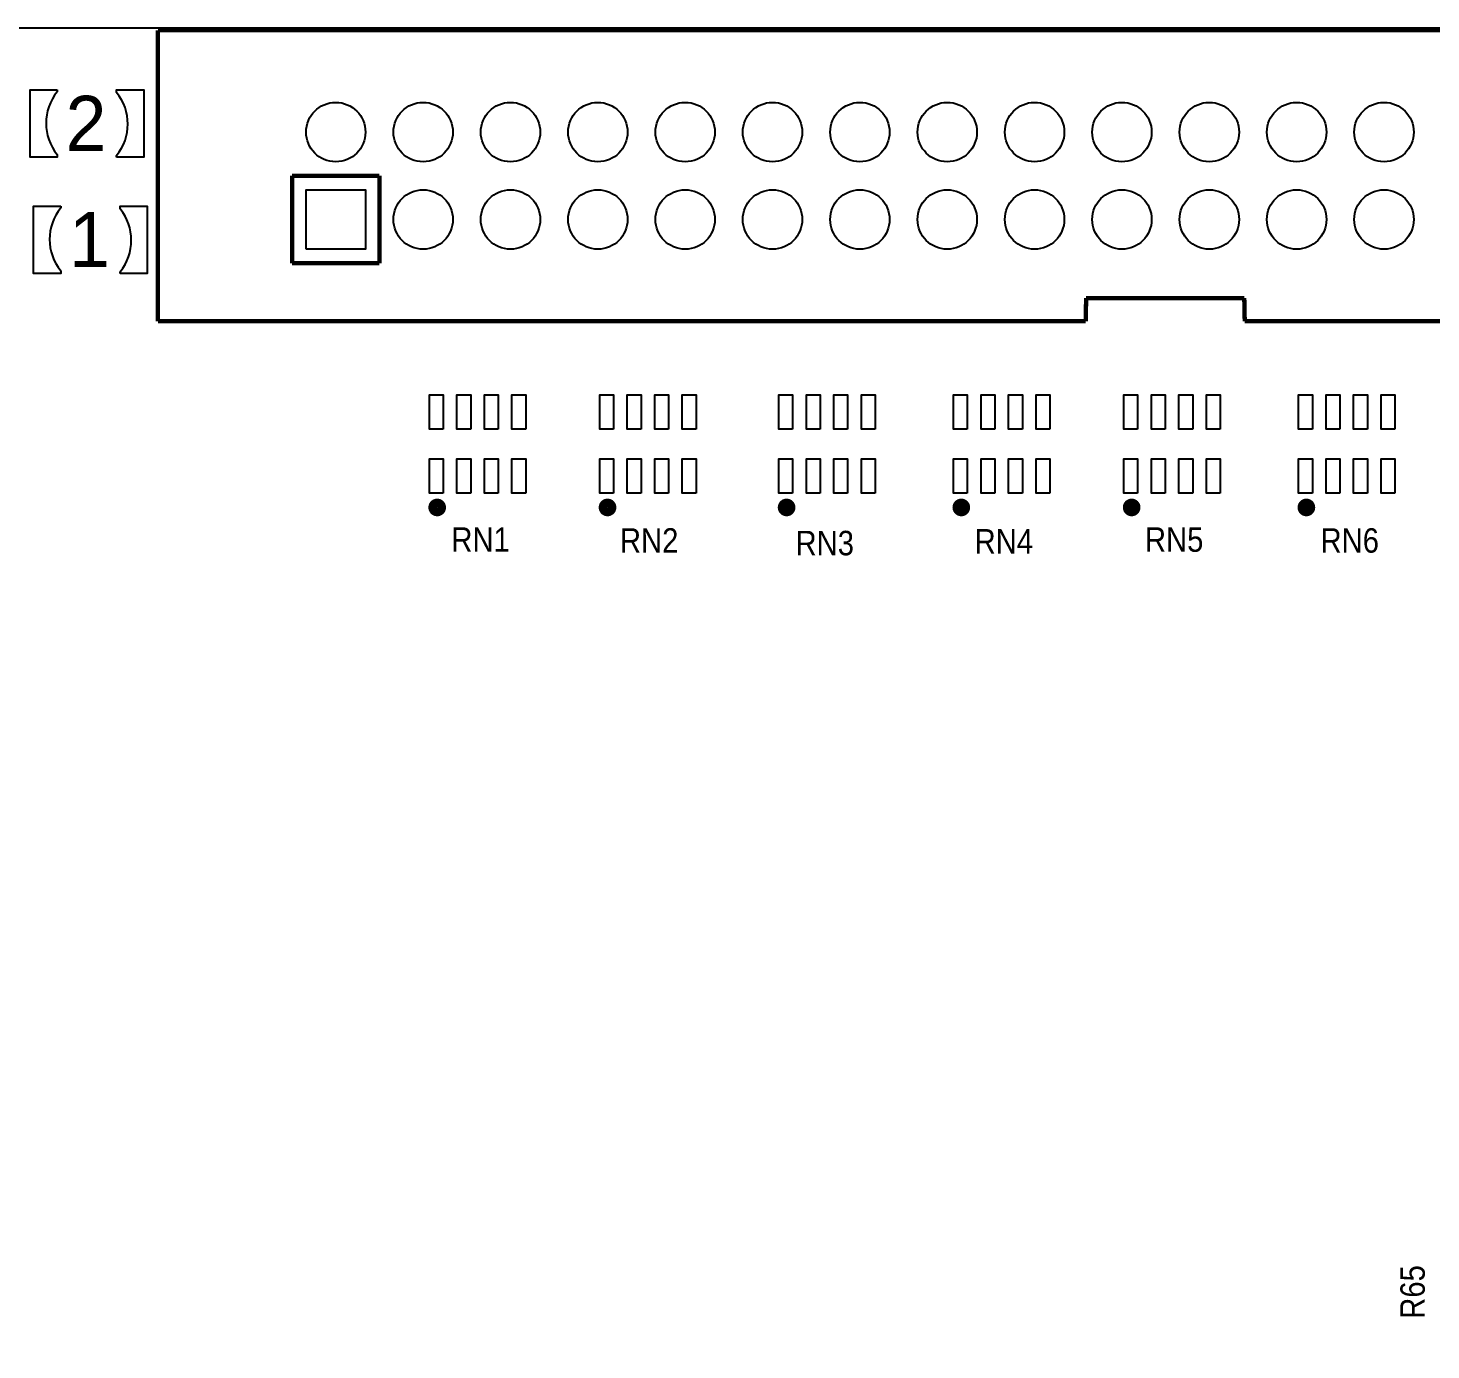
# Model space of a CAD drawing. Extents: x -1 to 188, y -4 to 106.
# Drawn here: x 110.88 to 151.67, y 67.9 to 106.32 of the extents above; entities that cross this region are included whole.
import ezdxf

# ---------------------------------------------------------------- set-up
doc = ezdxf.new("R2010")
doc.units = 0
for name, color, linetype in [('BG_OUTLINE', 3, 'CONTINUOUS'), ('BG_SILKSCREEN_TOP', 2, 'CONTINUOUS'), ('PG_SILKSCREEN_TOP', 6, 'CONTINUOUS'), ('PIN_TOP', 7, 'CONTINUOUS'), ('RD_SILKSCREEN_TOP', 8, 'CONTINUOUS')]:
    doc.layers.add(name, color=color, linetype=linetype)

msp = doc.modelspace()

# ---------------------------------------------------------------- linework, layer by layer
at = {"layer": 'BG_OUTLINE'}
msp.add_lwpolyline([(79.2988, 8.2296), (165.1, 8.2296), (188.1, 8.2296), (188.1, 106.3198), (165.1, 106.3198), (45.988, 106.3198)], dxfattribs=at)
at = {"layer": 'BG_SILKSCREEN_TOP'}
for points in [[(111.7298, 104.5251), (111.7298, 104.473, 0.356591), (111.7298, 102.6467), (111.7298, 102.5693), (110.9424, 102.5693), (110.9424, 104.5251)], [(113.457, 102.5693), (113.457, 102.6213, 0.356583), (113.457, 104.4476), (113.457, 104.5251), (114.2444, 104.5251), (114.2444, 102.5693)], [(111.8314, 101.1469), (111.8314, 101.0948, 0.356591), (111.8314, 99.2685), (111.8314, 99.1911), (111.044, 99.1911), (111.044, 101.1469)], [(113.5586, 99.1911), (113.5586, 99.2431, 0.356583), (113.5586, 101.0694), (113.5586, 101.1469), (114.346, 101.1469), (114.346, 99.1911)]]:
    msp.add_lwpolyline(points, format="xyb", close=True, dxfattribs=at)
at = {"layer": 'PG_SILKSCREEN_TOP', "const_width": 0.127}
for points in [[(114.6586, 106.2612), (173.2585, 106.2612)], [(114.6586, 97.8009), (114.6586, 106.2612)], [(118.5586, 102.031), (118.5586, 99.491)], [(121.0986, 102.031), (118.5586, 102.031)], [(121.0986, 99.491), (121.0986, 102.031)], [(118.5586, 99.491), (121.0986, 99.491)], [(141.6472, 98.475), (141.6334, 97.8009)], [(146.2451, 98.475), (141.6472, 98.475)], [(146.2585, 97.8009), (146.2451, 98.475)], [(141.6334, 97.8009), (114.6586, 97.8009)], [(173.2585, 97.8009), (146.2585, 97.8009)]]:
    msp.add_lwpolyline(points, dxfattribs=at)
at = {"layer": 'PG_SILKSCREEN_TOP', "const_width": 0.254}
for points in [[(122.907, 92.3905, 1), (122.64801, 92.39044, 1)], [(127.86, 92.3907, 1), (127.60101, 92.39074, 1)], [(133.067, 92.3905, 1), (132.80801, 92.39044, 1)], [(138.147, 92.3907, 1), (137.88801, 92.39074, 1)], [(143.1, 92.3905, 1), (142.84101, 92.39044, 1)], [(148.18, 92.3907, 1), (147.92101, 92.39074, 1)]]:
    msp.add_lwpolyline(points, format="xyb", close=True, dxfattribs=at)
at = {"layer": 'PIN_TOP'}
for points in [[(118.965, 99.8974), (118.965, 101.6246), (120.6922, 101.6246), (120.6922, 99.8974)], [(122.9521, 94.6629), (122.5521, 94.6629), (122.5521, 95.6629), (122.9521, 95.6629)], [(123.7522, 94.6629), (123.3522, 94.6629), (123.3522, 95.6629), (123.7522, 95.6629)], [(124.552, 94.6629), (124.152, 94.6629), (124.152, 95.6629), (124.552, 95.6629)], [(125.3521, 94.6629), (124.9521, 94.6629), (124.9521, 95.6629), (125.3521, 95.6629)], [(127.9051, 94.6631), (127.5051, 94.6631), (127.5051, 95.6631), (127.9051, 95.6631)], [(128.7052, 94.6631), (128.3052, 94.6631), (128.3052, 95.6631), (128.7052, 95.6631)], [(129.505, 94.6631), (129.105, 94.6631), (129.105, 95.6631), (129.505, 95.6631)], [(130.3051, 94.6631), (129.9051, 94.6631), (129.9051, 95.6631), (130.3051, 95.6631)], [(133.1121, 94.6629), (132.7121, 94.6629), (132.7121, 95.6629), (133.1121, 95.6629)], [(133.9122, 94.6629), (133.5122, 94.6629), (133.5122, 95.6629), (133.9122, 95.6629)], [(134.712, 94.6629), (134.312, 94.6629), (134.312, 95.6629), (134.712, 95.6629)], [(135.5121, 94.6629), (135.1121, 94.6629), (135.1121, 95.6629), (135.5121, 95.6629)], [(138.1921, 94.6631), (137.7921, 94.6631), (137.7921, 95.6631), (138.1921, 95.6631)], [(138.9922, 94.6631), (138.5922, 94.6631), (138.5922, 95.6631), (138.9922, 95.6631)], [(139.792, 94.6631), (139.392, 94.6631), (139.392, 95.6631), (139.792, 95.6631)], [(140.5921, 94.6631), (140.1921, 94.6631), (140.1921, 95.6631), (140.5921, 95.6631)], [(143.1451, 94.6629), (142.7451, 94.6629), (142.7451, 95.6629), (143.1451, 95.6629)], [(143.9452, 94.6629), (143.5452, 94.6629), (143.5452, 95.6629), (143.9452, 95.6629)], [(144.745, 94.6629), (144.345, 94.6629), (144.345, 95.6629), (144.745, 95.6629)], [(145.5451, 94.6629), (145.1451, 94.6629), (145.1451, 95.6629), (145.5451, 95.6629)], [(148.2251, 94.6631), (147.8251, 94.6631), (147.8251, 95.6631), (148.2251, 95.6631)], [(149.0252, 94.6631), (148.6252, 94.6631), (148.6252, 95.6631), (149.0252, 95.6631)], [(149.825, 94.6631), (149.425, 94.6631), (149.425, 95.6631), (149.825, 95.6631)], [(150.6251, 94.6631), (150.2251, 94.6631), (150.2251, 95.6631), (150.6251, 95.6631)], [(122.9521, 92.8049), (122.5521, 92.8049), (122.5521, 93.8049), (122.9521, 93.8049)], [(123.7522, 92.8049), (123.3522, 92.8049), (123.3522, 93.8049), (123.7522, 93.8049)], [(124.552, 92.8049), (124.152, 92.8049), (124.152, 93.8049), (124.552, 93.8049)], [(125.3521, 92.8049), (124.9521, 92.8049), (124.9521, 93.8049), (125.3521, 93.8049)], [(127.9051, 92.8051), (127.5051, 92.8051), (127.5051, 93.8051), (127.9051, 93.8051)], [(128.7052, 92.8051), (128.3052, 92.8051), (128.3052, 93.8051), (128.7052, 93.8051)], [(129.505, 92.8051), (129.105, 92.8051), (129.105, 93.8051), (129.505, 93.8051)], [(130.3051, 92.8051), (129.9051, 92.8051), (129.9051, 93.8051), (130.3051, 93.8051)], [(133.1121, 92.8049), (132.7121, 92.8049), (132.7121, 93.8049), (133.1121, 93.8049)], [(133.9122, 92.8049), (133.5122, 92.8049), (133.5122, 93.8049), (133.9122, 93.8049)], [(134.712, 92.8049), (134.312, 92.8049), (134.312, 93.8049), (134.712, 93.8049)], [(135.5121, 92.8049), (135.1121, 92.8049), (135.1121, 93.8049), (135.5121, 93.8049)], [(138.1921, 92.8051), (137.7921, 92.8051), (137.7921, 93.8051), (138.1921, 93.8051)], [(138.9922, 92.8051), (138.5922, 92.8051), (138.5922, 93.8051), (138.9922, 93.8051)], [(139.792, 92.8051), (139.392, 92.8051), (139.392, 93.8051), (139.792, 93.8051)], [(140.5921, 92.8051), (140.1921, 92.8051), (140.1921, 93.8051), (140.5921, 93.8051)], [(143.1451, 92.8049), (142.7451, 92.8049), (142.7451, 93.8049), (143.1451, 93.8049)], [(143.9452, 92.8049), (143.5452, 92.8049), (143.5452, 93.8049), (143.9452, 93.8049)], [(144.745, 92.8049), (144.345, 92.8049), (144.345, 93.8049), (144.745, 93.8049)], [(145.5451, 92.8049), (145.1451, 92.8049), (145.1451, 93.8049), (145.5451, 93.8049)], [(148.2251, 92.8051), (147.8251, 92.8051), (147.8251, 93.8051), (148.2251, 93.8051)], [(149.0252, 92.8051), (148.6252, 92.8051), (148.6252, 93.8051), (149.0252, 93.8051)], [(149.825, 92.8051), (149.425, 92.8051), (149.425, 93.8051), (149.825, 93.8051)], [(150.6251, 92.8051), (150.2251, 92.8051), (150.2251, 93.8051), (150.6251, 93.8051)]]:
    msp.add_lwpolyline(points, close=True, dxfattribs=at)
for centre in [(119.8286, 103.301), (122.3686, 103.301), (124.9086, 103.301), (127.4486, 103.301), (129.9886, 103.301), (132.5286, 103.301), (135.0686, 103.301), (137.6086, 103.301), (140.1486, 103.301), (142.6886, 103.301), (145.2286, 103.301), (147.7686, 103.301), (150.3086, 103.301), (122.3686, 100.761), (124.9086, 100.761), (127.4486, 100.761), (129.9886, 100.761), (132.5286, 100.761), (135.0686, 100.761), (137.6086, 100.761), (140.1486, 100.761), (142.6886, 100.761), (145.2286, 100.761), (147.7686, 100.761), (150.3086, 100.761)]:
    msp.add_circle(centre, 0.8636, dxfattribs=at)

# ---------------------------------------------------------------- texts
at = {"layer": 'BG_SILKSCREEN_TOP'}
for s, p in [('2', (111.9711, 102.7554)), ('1', (112.0727, 99.3772))]:
    msp.add_text(s, height=1.6002, dxfattribs=at).set_placement(p)
at = {"layer": 'RD_SILKSCREEN_TOP', "width": 0.892857}
for s, p in [('RN1', (123.19, 91.1014)), ('RN2', (128.0922, 91.0758)), ('RN5', (143.3576, 91.1012)), ('RN6', (148.463, 91.0758)), ('RN3', (133.1976, 90.9996)), ('RN4', (138.4046, 91.0504))]:
    msp.add_text(s, height=0.7112, dxfattribs=at).set_placement(p)
msp.add_text('R65', height=0.7112, rotation=90, dxfattribs=at).set_placement((151.4942, 68.8086))

doc.saveas('drawing.dxf')
